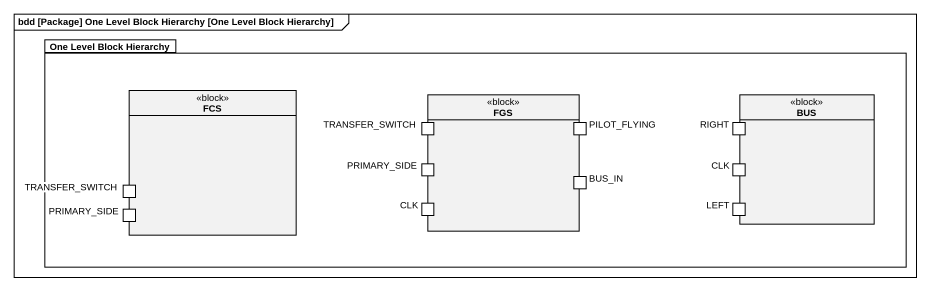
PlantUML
@startuml
mainframe bdd [Package] One Level Block Hierarchy [One Level Block Hierarchy]
package "One Level Block Hierarchy" as One_Level_Block_Hierarchy {
  rectangle FCS <<block>> {
    port "TRANSFER_SWITCH" as TRANSFER_SWITCH_2
    port "PRIMARY_SIDE" as PRIMARY_SIDE_2
  }
  rectangle FGS <<block>> {
    port TRANSFER_SWITCH
    port PILOT_FLYING
    port PRIMARY_SIDE
    port "CLK" as CLK_2
    port BUS_IN
  }
  rectangle BUS <<block>> {
    port "RIGHT" as RIGHT_
    port CLK
    port "LEFT" as LEFT_
  }
}
@enduml
